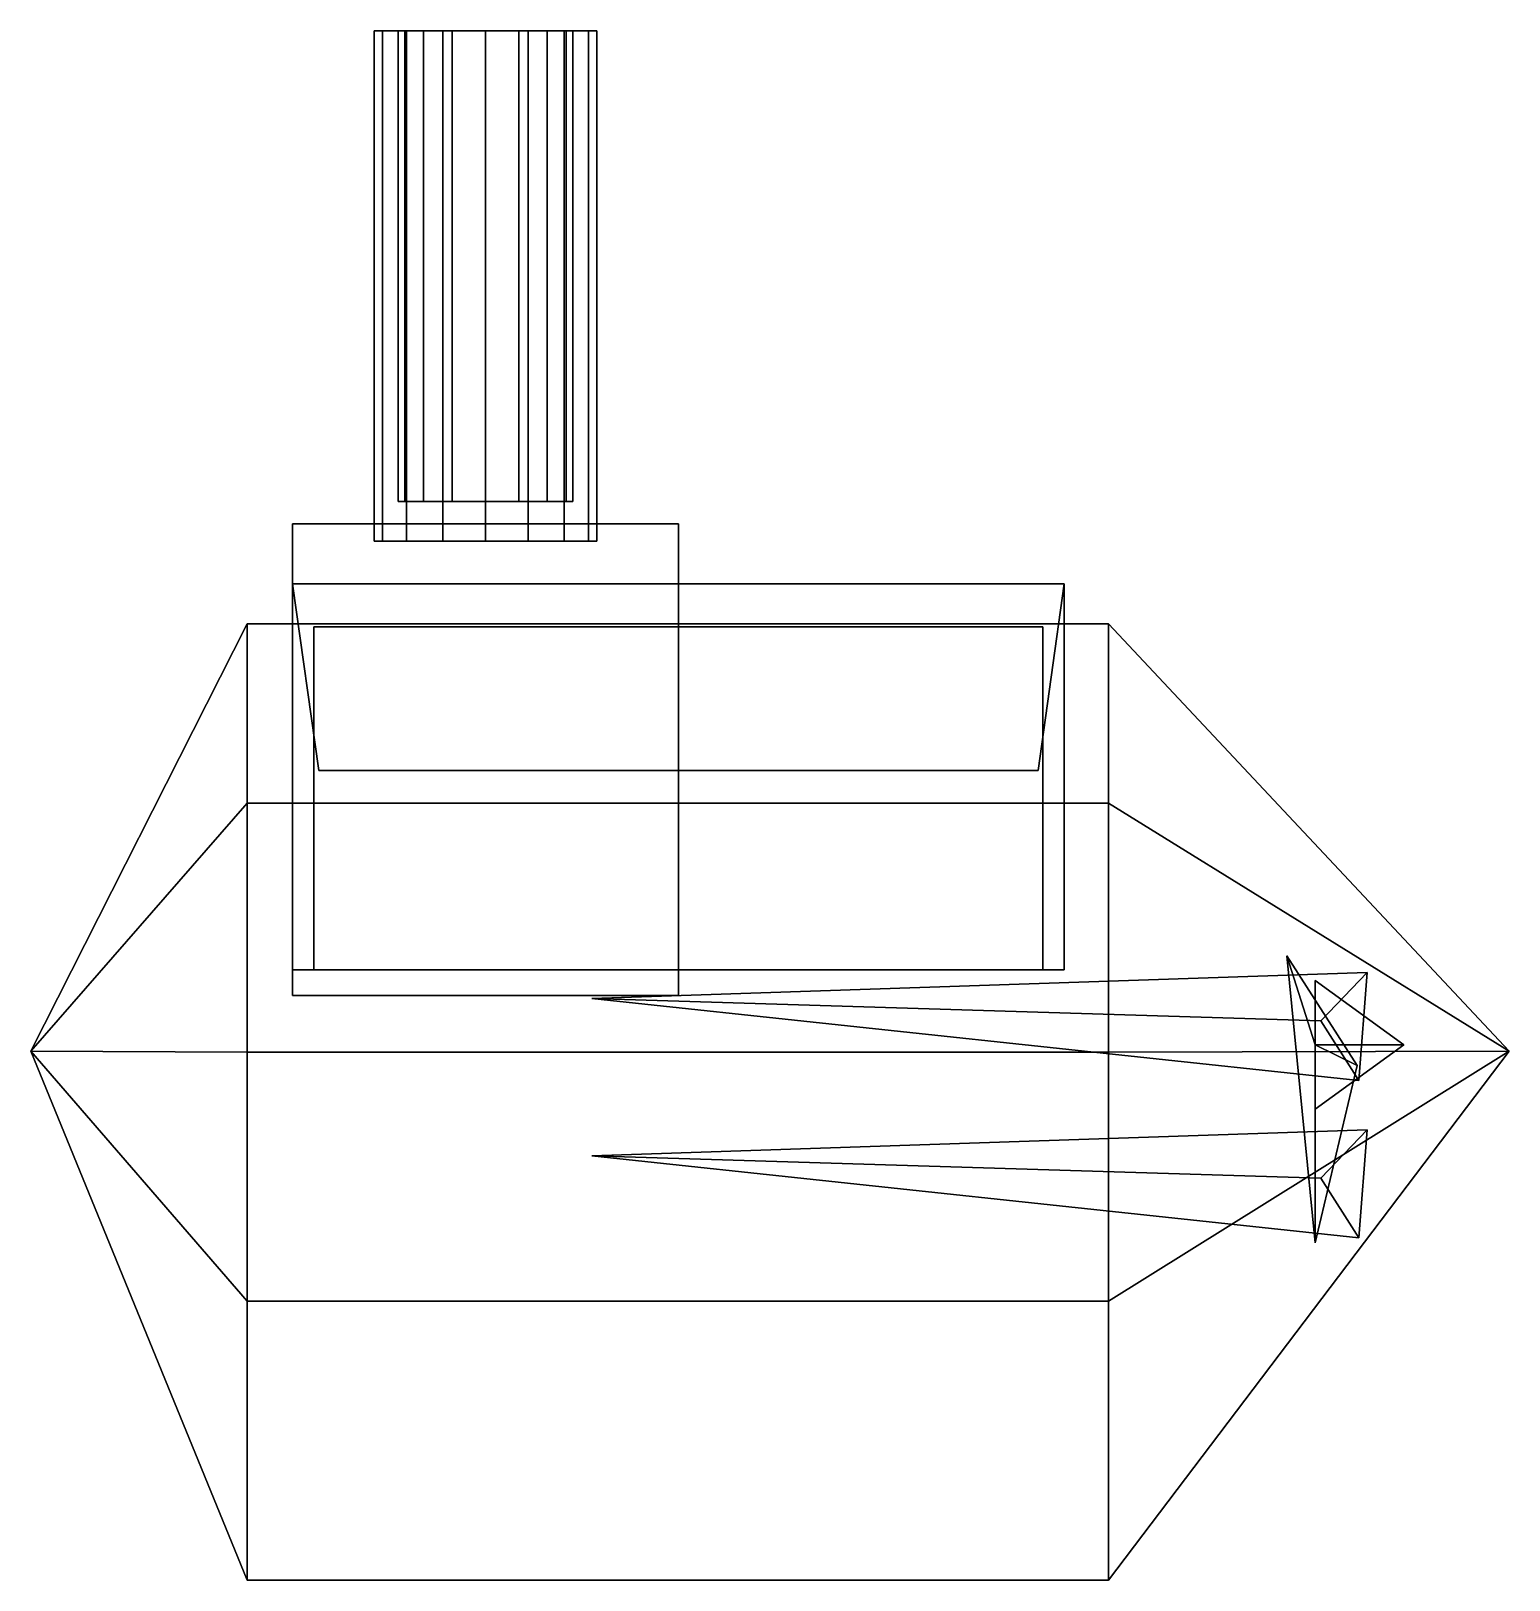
# Model space of a CAD drawing. Extents: x -1.86 to 2.39, y -1.38 to 3.08.
import ezdxf

# ---------------------------------------------------------------- set-up
doc = ezdxf.new("R2010")
doc.units = 0
for name, color, linetype in [('Cube', 15, 'CONTINUOUS'), ('Cube001', 15, 'CONTINUOUS'), ('Cube2', 15, 'CONTINUOUS'), ('Cylinder', 15, 'CONTINUOUS'), ('Cylinder1', 15, 'CONTINUOUS'), ('Cylinder2', 15, 'CONTINUOUS'), ('Cylinder4', 15, 'CONTINUOUS'), ('NoName10', 15, 'CONTINUOUS'), ('NoName11', 15, 'CONTINUOUS'), ('NoName6', 15, 'CONTINUOUS'), ('NoName9', 15, 'CONTINUOUS')]:
    doc.layers.add(name, color=color, linetype=linetype)

msp = doc.modelspace()

# ---------------------------------------------------------------- linework, layer by layer
at = {"layer": 'Cube', "color": 0}
for points in [[(-1.108421, 1.662598, -1.102827), (0.001569, 1.662598, -1.102827), (0.001569, 1.662598, 0.007163), (-1.108421, 1.662598, 0.007163)], [(0.001569, 0.305944, -1.102827), (0.001569, 1.662598, -1.102827), (-1.108421, 1.662598, -1.102827), (-1.108421, 0.305944, -1.102827)], [(-1.108421, 0.305944, -1.102827), (-1.108421, 1.662598, -1.102827), (-1.108421, 1.662598, 0.007163), (-1.108421, 0.305944, 0.007163)], [(-1.108421, 0.305944, 0.007163), (-1.108421, 1.662598, 0.007163), (0.001569, 1.662598, 0.007163), (0.001569, 0.305944, 0.007163)], [(0.001569, 1.662598, -1.102827), (0.001569, 0.305944, -1.102827), (0.001569, 0.305944, 0.007163), (0.001569, 1.662598, 0.007163)], [(0.001569, 0.305944, -1.102827), (-1.108421, 0.305944, -1.102827), (-1.108421, 0.305944, 0.007163), (0.001569, 0.305944, 0.007163)]]:
    msp.add_3dface(points, dxfattribs=at)
at = {"layer": 'Cube001', "color": 0}
for points in [[(1.049891, 1.367006, 0.285687), (-1.046754, 1.367006, 0.285687), (-1.046754, 0.380349, 0.285687), (1.049891, 0.380349, 0.285687)], [(-1.046754, 1.367006, 0.850959), (1.049891, 1.367006, 0.850959), (1.049891, 0.380349, 0.850959), (-1.046754, 0.380349, 0.850959)], [(-1.046754, 1.367006, 0.285687), (-1.046754, 1.367006, 0.850959), (-1.046754, 0.380349, 0.850959), (-1.046754, 0.380349, 0.285687)], [(1.049891, 1.367006, 0.850959), (1.049891, 1.367006, 0.285687), (1.049891, 0.380349, 0.285687), (1.049891, 0.380349, 0.850959)], [(1.049891, 0.380349, 0.850959), (1.049891, 0.380349, 0.285687), (-1.046754, 0.380349, 0.285687), (-1.046754, 0.380349, 0.850959)]]:
    msp.add_3dface(points, dxfattribs=at)
at = {"layer": 'Cube001', "color": 1}
msp.add_3dface([(-1.046754, 1.367006, 0.850959), (-1.046754, 1.367006, 0.285687), (1.049891, 1.367006, 0.285687), (1.049891, 1.367006, 0.850959)], dxfattribs=at)
at = {"layer": 'Cube2', "color": 0}
for points in [[(-1.108226, 1.490069, 0.229162), (-1.108226, 0.380086, 0.22916), (1.111369, 0.380085, 0.229159), (1.111369, 1.490067, 0.229161)], [(1.111369, 1.490067, 0.907482), (1.111369, 0.380085, 0.90748), (-1.108226, 0.380086, 0.907481), (-1.108226, 1.490069, 0.907483)], [(-1.108226, 1.490069, 0.907483), (-1.108226, 0.380086, 0.907481), (-1.108226, 0.380086, 0.22916), (-1.108226, 1.490069, 0.229162)], [(1.036295, 0.952923, 0.466617), (-1.033127, 0.953129, 0.466714), (-1.108226, 1.490069, 0.229162), (1.111369, 1.490067, 0.229161)], [(-1.033157, 0.953214, 0.658618), (1.036268, 0.953021, 0.65853), (1.111369, 1.490067, 0.907482), (-1.108226, 1.490069, 0.907483)], [(-1.033127, 0.953129, 0.466714), (-1.033157, 0.953214, 0.658618), (-1.108226, 1.490069, 0.907483), (-1.108226, 1.490069, 0.229162)], [(1.036268, 0.953021, 0.65853), (1.036295, 0.952923, 0.466617), (1.111369, 1.490067, 0.229161), (1.111369, 1.490067, 0.907482)], [(1.111369, 1.490067, 0.229161), (1.111369, 0.380085, 0.229159), (1.111369, 0.380085, 0.90748), (1.111369, 1.490067, 0.907482)], [(1.036268, 0.953021, 0.65853), (-1.033157, 0.953214, 0.658618), (-1.033127, 0.953129, 0.466714), (1.036295, 0.952923, 0.466617)], [(-1.108226, 0.380086, 0.22916), (-1.108226, 0.380086, 0.907481), (1.111369, 0.380085, 0.90748), (1.111369, 0.380085, 0.229159)]]:
    msp.add_3dface(points, dxfattribs=at)
at = {"layer": 'Cylinder', "color": 0}
for points in [[(1.239109, 1.375196, 0.064463), (-1.239109, 1.375196, 0.064463), (-1.239109, 0.859498, -1.224783), (1.239109, 0.859498, -1.224783)], [(1.239109, 0.14325, 1.23911), (-1.239109, 0.14325, 1.23911), (-1.239109, 1.375196, 0.064463), (1.239109, 1.375196, 0.064463)], [(-1.239109, 1.375196, 0.064463), (-1.239109, 0.14325, 1.23911), (-1.239109, 0.859498, -1.224783)], [(1.239109, 1.375196, 0.064463), (1.239109, 0.859498, -1.224783), (1.239109, 0.14325, 1.23911)], [(1.239109, 0.859498, -1.224783), (-1.239109, 0.859498, -1.224783), (-1.239109, -0.572998, -1.224783), (1.239109, -0.572998, -1.224783)], [(-1.239109, 0.859498, -1.224783), (-1.239109, 0.14325, 1.23911), (-1.239109, -0.572998, -1.224783)], [(1.239109, 0.859498, -1.224783), (1.239109, -0.572998, -1.224783), (1.239109, 0.14325, 1.23911)], [(1.239109, -1.375196, -0.365286), (-1.239109, -1.375196, -0.365286), (-1.239109, 0.14325, 1.23911), (1.239109, 0.14325, 1.23911)], [(-1.239109, 0.14325, 1.23911), (-1.239109, -1.375196, -0.365286), (-1.239109, -0.572998, -1.224783)], [(1.239109, 0.14325, 1.23911), (1.239109, -0.572998, -1.224783), (1.239109, -1.375196, -0.365286)], [(1.239109, -0.572998, -1.224783), (-1.239109, -0.572998, -1.224783), (-1.239109, -1.375196, -0.365286), (1.239109, -1.375196, -0.365286)]]:
    msp.add_3dface(points, dxfattribs=at)
at = {"layer": 'Cylinder1', "color": 0}
for points in [[(-1.238833, 0.14325, 1.239109), (-1.860794, 0.146018, -0.140836), (-1.238833, 1.375197, 0.064462)], [(-1.238833, 1.375197, 0.064462), (-1.860794, 0.146018, -0.140836), (-1.238833, 0.859498, -1.224784)], [(-1.238833, 1.375197, 0.064462), (-1.238833, 0.859498, -1.224784), (-1.238833, 0.14325, 1.239109)], [(-1.238833, 0.859498, -1.224784), (-1.860794, 0.146018, -0.140836), (-1.238833, -0.572999, -1.224784)], [(-1.238833, 0.859498, -1.224784), (-1.238833, -0.572999, -1.224784), (-1.238833, 0.14325, 1.239109)], [(-1.238833, -0.572999, -1.224784), (-1.860794, 0.146018, -0.140836), (-1.238833, -1.375196, -0.365286)], [(-1.238833, -1.375196, -0.365286), (-1.860794, 0.146018, -0.140836), (-1.238833, 0.14325, 1.239109)], [(-1.238833, 0.14325, 1.239109), (-1.238833, -0.572999, -1.224784), (-1.238833, -1.375196, -0.365286)]]:
    msp.add_3dface(points, dxfattribs=at)
at = {"layer": 'Cylinder2', "color": 0}
for points in [[(1.239109, 0.859498, -1.225148), (2.390817, 0.146018, -0.362836), (1.239109, 1.375196, 0.064462)], [(1.239109, 1.375196, 0.064462), (2.390817, 0.146018, -0.362836), (1.239109, 0.14325, 1.238606)], [(1.239109, 1.375196, 0.064462), (1.239109, 0.14325, 1.238606), (1.239109, 0.859498, -1.225148)], [(1.239109, -0.572998, -1.225148), (2.390817, 0.146018, -0.362836), (1.239109, 0.859498, -1.225148)], [(1.239109, 0.859498, -1.225148), (1.239109, 0.14325, 1.238606), (1.239109, -0.572998, -1.225148)], [(1.239109, -1.375196, -0.365286), (2.390817, 0.146018, -0.362836), (1.239109, -0.572998, -1.225148)], [(1.239109, 0.14325, 1.238606), (2.390817, 0.146018, -0.362836), (1.239109, -1.375196, -0.365286)], [(1.239109, 0.14325, 1.238606), (1.239109, -1.375196, -0.365286), (1.239109, -0.572998, -1.225148)]]:
    msp.add_3dface(points, dxfattribs=at)
at = {"layer": 'Cylinder4', "color": 0}
for points in [[(-0.849679, 3.080507, -0.670544), (-0.874088, 3.080507, -0.547832), (-0.874089, 1.613099, -0.547831), (-0.84968, 1.613099, -0.670544)], [(-0.874088, 3.080507, -0.547832), (-0.849679, 3.080507, -0.425119), (-0.84968, 1.613099, -0.425119), (-0.874089, 1.613099, -0.547831)], [(-0.874088, 3.080507, -0.547832), (-0.849679, 3.080507, -0.670544), (-0.78576, 3.080507, -0.644072)], [(-0.804903, 3.080507, -0.54783), (-0.874088, 3.080507, -0.547832), (-0.78576, 3.080507, -0.644072)], [(-0.785761, 3.080507, -0.451588), (-0.874088, 3.080507, -0.547832), (-0.804903, 3.080507, -0.54783)], [(-0.849679, 3.080507, -0.425119), (-0.874088, 3.080507, -0.547832), (-0.785761, 3.080507, -0.451588)], [(-0.780169, 3.080507, -0.774575), (-0.849679, 3.080507, -0.670544), (-0.84968, 1.613099, -0.670544), (-0.780169, 1.613099, -0.774574)], [(-0.849679, 3.080507, -0.425119), (-0.780169, 3.080507, -0.321089), (-0.780169, 1.613099, -0.321089), (-0.84968, 1.613099, -0.425119)], [(-0.849679, 3.080507, -0.670544), (-0.780169, 3.080507, -0.774575), (-0.731244, 3.080507, -0.725663)], [(-0.78576, 3.080507, -0.644072), (-0.849679, 3.080507, -0.670544), (-0.731244, 3.080507, -0.725663)], [(-0.731247, 3.080507, -0.369998), (-0.849679, 3.080507, -0.425119), (-0.785761, 3.080507, -0.451588)], [(-0.780169, 3.080507, -0.321089), (-0.849679, 3.080507, -0.425119), (-0.731247, 3.080507, -0.369998)], [(-0.676138, 3.080507, -0.844086), (-0.780169, 3.080507, -0.774575), (-0.780169, 1.613099, -0.774574), (-0.676138, 1.613099, -0.844084)], [(-0.780169, 3.080507, -0.321089), (-0.676138, 3.080507, -0.251578), (-0.676138, 1.613099, -0.251579), (-0.780169, 1.613099, -0.321089)], [(-0.780169, 3.080507, -0.774575), (-0.676138, 3.080507, -0.844086), (-0.649657, 3.080507, -0.78018)], [(-0.731244, 3.080507, -0.725663), (-0.780169, 3.080507, -0.774575), (-0.649657, 3.080507, -0.78018)], [(-0.649661, 3.080507, -0.315482), (-0.780169, 3.080507, -0.321089), (-0.731247, 3.080507, -0.369998)], [(-0.553423, 3.080507, -0.296338), (-0.780169, 3.080507, -0.321089), (-0.649661, 3.080507, -0.315482)], [(-0.676138, 3.080507, -0.251578), (-0.780169, 3.080507, -0.321089), (-0.553423, 3.080507, -0.296338)], [(-0.553426, 3.080507, -0.868495), (-0.676138, 3.080507, -0.844086), (-0.676138, 1.613099, -0.844084), (-0.553426, 1.613099, -0.868493)], [(-0.676138, 3.080507, -0.251578), (-0.553426, 3.080507, -0.227169), (-0.553426, 1.613099, -0.227169), (-0.676138, 1.613099, -0.251579)], [(-0.649657, 3.080507, -0.78018), (-0.676138, 3.080507, -0.844086), (-0.553419, 3.080507, -0.799325)], [(-0.430715, 3.080507, -0.251578), (-0.676138, 3.080507, -0.251578), (-0.553423, 3.080507, -0.296338)], [(-0.553426, 3.080507, -0.227169), (-0.676138, 3.080507, -0.251578), (-0.430715, 3.080507, -0.251578)], [(-0.430715, 3.080507, -0.844086), (-0.676138, 3.080507, -0.844086), (-0.553426, 3.080507, -0.868495)], [(-0.553419, 3.080507, -0.799325), (-0.676138, 3.080507, -0.844086), (-0.430715, 3.080507, -0.844086)], [(-0.430715, 3.080507, -0.844086), (-0.553426, 3.080507, -0.868495), (-0.553426, 1.613099, -0.868493), (-0.430714, 1.613099, -0.844084)], [(-0.553426, 3.080507, -0.227169), (-0.430715, 3.080507, -0.251578), (-0.430714, 1.613099, -0.251579), (-0.553426, 1.613099, -0.227169)], [(-0.553423, 3.080507, -0.296338), (-0.457184, 3.080508, -0.315483), (-0.326684, 3.080507, -0.321089)], [(-0.430715, 3.080507, -0.251578), (-0.553423, 3.080507, -0.296338), (-0.326684, 3.080507, -0.321089)], [(-0.457181, 3.080508, -0.780182), (-0.553419, 3.080507, -0.799325), (-0.430715, 3.080507, -0.844086)], [(-0.457184, 3.080508, -0.315483), (-0.375597, 3.080508, -0.37), (-0.326684, 3.080507, -0.321089)], [(-0.326684, 3.080507, -0.774575), (-0.457181, 3.080508, -0.780182), (-0.430715, 3.080507, -0.844086)], [(-0.375594, 3.080508, -0.725666), (-0.457181, 3.080508, -0.780182), (-0.326684, 3.080507, -0.774575)], [(-0.326684, 3.080507, -0.774575), (-0.430715, 3.080507, -0.844086), (-0.430714, 1.613099, -0.844084), (-0.326683, 1.613099, -0.774574)], [(-0.430715, 3.080507, -0.251578), (-0.326684, 3.080507, -0.321089), (-0.326683, 1.613099, -0.321089), (-0.430714, 1.613099, -0.251579)], [(-0.375597, 3.080508, -0.37), (-0.321081, 3.080508, -0.451591), (-0.257174, 3.080507, -0.425119)], [(-0.326684, 3.080507, -0.321089), (-0.375597, 3.080508, -0.37), (-0.257174, 3.080507, -0.425119)], [(-0.257174, 3.080507, -0.670544), (-0.375594, 3.080508, -0.725666), (-0.326684, 3.080507, -0.774575)], [(-0.32108, 3.080508, -0.644076), (-0.375594, 3.080508, -0.725666), (-0.257174, 3.080507, -0.670544)], [(-0.257174, 3.080507, -0.670544), (-0.326684, 3.080507, -0.774575), (-0.326683, 1.613099, -0.774574), (-0.257172, 1.613099, -0.670544)], [(-0.326684, 3.080507, -0.321089), (-0.257174, 3.080507, -0.425119), (-0.257172, 1.613099, -0.425119), (-0.326683, 1.613099, -0.321089)], [(-0.321081, 3.080508, -0.451591), (-0.301938, 3.080508, -0.547834), (-0.232765, 3.080507, -0.547832)], [(-0.257174, 3.080507, -0.425119), (-0.321081, 3.080508, -0.451591), (-0.232765, 3.080507, -0.547832)], [(-0.301938, 3.080508, -0.547834), (-0.32108, 3.080508, -0.644076), (-0.257174, 3.080507, -0.670544)], [(-0.232765, 3.080507, -0.547832), (-0.301938, 3.080508, -0.547834), (-0.257174, 3.080507, -0.670544)], [(-0.232765, 3.080507, -0.547832), (-0.257174, 3.080507, -0.670544), (-0.257172, 1.613099, -0.670544), (-0.232763, 1.613099, -0.547831)], [(-0.257174, 3.080507, -0.425119), (-0.232765, 3.080507, -0.547832), (-0.232763, 1.613099, -0.547831), (-0.257172, 1.613099, -0.425119)], [(-0.874089, 1.613099, -0.547831), (-0.257172, 1.613099, -0.670544), (-0.84968, 1.613099, -0.670544)], [(-0.232763, 1.613099, -0.547831), (-0.257172, 1.613099, -0.670544), (-0.874089, 1.613099, -0.547831)], [(-0.257172, 1.613099, -0.425119), (-0.232763, 1.613099, -0.547831), (-0.874089, 1.613099, -0.547831)], [(-0.84968, 1.613099, -0.425119), (-0.257172, 1.613099, -0.425119), (-0.874089, 1.613099, -0.547831)], [(-0.84968, 1.613099, -0.670544), (-0.257172, 1.613099, -0.670544), (-0.780169, 1.613099, -0.774574)], [(-0.326683, 1.613099, -0.321089), (-0.257172, 1.613099, -0.425119), (-0.84968, 1.613099, -0.425119)], [(-0.780169, 1.613099, -0.321089), (-0.326683, 1.613099, -0.321089), (-0.84968, 1.613099, -0.425119)], [(-0.780169, 1.613099, -0.774574), (-0.326683, 1.613099, -0.774574), (-0.676138, 1.613099, -0.844084)], [(-0.257172, 1.613099, -0.670544), (-0.326683, 1.613099, -0.774574), (-0.780169, 1.613099, -0.774574)], [(-0.430714, 1.613099, -0.251579), (-0.326683, 1.613099, -0.321089), (-0.780169, 1.613099, -0.321089)], [(-0.676138, 1.613099, -0.251579), (-0.430714, 1.613099, -0.251579), (-0.780169, 1.613099, -0.321089)], [(-0.676138, 1.613099, -0.844084), (-0.430714, 1.613099, -0.844084), (-0.553426, 1.613099, -0.868493)], [(-0.326683, 1.613099, -0.774574), (-0.430714, 1.613099, -0.844084), (-0.676138, 1.613099, -0.844084)], [(-0.553426, 1.613099, -0.227169), (-0.430714, 1.613099, -0.251579), (-0.676138, 1.613099, -0.251579)]]:
    msp.add_3dface(points, dxfattribs=at)
at = {"layer": 'Cylinder4', "color": 1}
for points in [[(-0.804914, 1.726844, -0.547829), (-0.785772, 1.726844, -0.451587), (-0.785761, 3.080507, -0.451588), (-0.804903, 3.080507, -0.54783)], [(-0.78577, 1.726844, -0.644072), (-0.804914, 1.726844, -0.547829), (-0.804903, 3.080507, -0.54783), (-0.78576, 3.080507, -0.644072)], [(-0.785772, 1.726844, -0.451587), (-0.731258, 1.726844, -0.369997), (-0.731247, 3.080507, -0.369998), (-0.785761, 3.080507, -0.451588)], [(-0.731256, 1.726844, -0.725663), (-0.78577, 1.726844, -0.644072), (-0.78576, 3.080507, -0.644072), (-0.731244, 3.080507, -0.725663)], [(-0.731258, 1.726844, -0.369997), (-0.649672, 1.726845, -0.315481), (-0.649661, 3.080507, -0.315482), (-0.731247, 3.080507, -0.369998)], [(-0.649669, 1.726845, -0.78018), (-0.731256, 1.726844, -0.725663), (-0.731244, 3.080507, -0.725663), (-0.649657, 3.080507, -0.78018)], [(-0.649672, 1.726845, -0.315481), (-0.553434, 1.726845, -0.296338), (-0.553423, 3.080507, -0.296338), (-0.649661, 3.080507, -0.315482)], [(-0.55343, 1.726845, -0.799324), (-0.649669, 1.726845, -0.78018), (-0.649657, 3.080507, -0.78018), (-0.553419, 3.080507, -0.799325)], [(-0.553434, 1.726845, -0.296338), (-0.457196, 1.726845, -0.315482), (-0.457184, 3.080508, -0.315483), (-0.553423, 3.080507, -0.296338)], [(-0.457192, 1.726845, -0.780181), (-0.55343, 1.726845, -0.799324), (-0.553419, 3.080507, -0.799325), (-0.457181, 3.080508, -0.780182)], [(-0.457196, 1.726845, -0.315482), (-0.375609, 1.726846, -0.369999), (-0.375597, 3.080508, -0.37), (-0.457184, 3.080508, -0.315483)], [(-0.375606, 1.726846, -0.725665), (-0.457192, 1.726845, -0.780181), (-0.457181, 3.080508, -0.780182), (-0.375594, 3.080508, -0.725666)], [(-0.375609, 1.726846, -0.369999), (-0.321094, 1.726846, -0.45159), (-0.321081, 3.080508, -0.451591), (-0.375597, 3.080508, -0.37)], [(-0.321093, 1.726846, -0.644075), (-0.375606, 1.726846, -0.725665), (-0.375594, 3.080508, -0.725666), (-0.32108, 3.080508, -0.644076)], [(-0.321094, 1.726846, -0.45159), (-0.30195, 1.726846, -0.547833), (-0.301938, 3.080508, -0.547834), (-0.321081, 3.080508, -0.451591)], [(-0.30195, 1.726846, -0.547833), (-0.321093, 1.726846, -0.644075), (-0.32108, 3.080508, -0.644076), (-0.301938, 3.080508, -0.547834)], [(-0.804914, 1.726844, -0.547829), (-0.78577, 1.726844, -0.644072), (-0.30195, 1.726846, -0.547833)], [(-0.321094, 1.726846, -0.45159), (-0.804914, 1.726844, -0.547829), (-0.30195, 1.726846, -0.547833)], [(-0.785772, 1.726844, -0.451587), (-0.804914, 1.726844, -0.547829), (-0.321094, 1.726846, -0.45159)], [(-0.375609, 1.726846, -0.369999), (-0.785772, 1.726844, -0.451587), (-0.321094, 1.726846, -0.45159)], [(-0.731258, 1.726844, -0.369997), (-0.785772, 1.726844, -0.451587), (-0.375609, 1.726846, -0.369999)], [(-0.78577, 1.726844, -0.644072), (-0.731256, 1.726844, -0.725663), (-0.321093, 1.726846, -0.644075)], [(-0.30195, 1.726846, -0.547833), (-0.78577, 1.726844, -0.644072), (-0.321093, 1.726846, -0.644075)], [(-0.457196, 1.726845, -0.315482), (-0.731258, 1.726844, -0.369997), (-0.375609, 1.726846, -0.369999)], [(-0.649672, 1.726845, -0.315481), (-0.731258, 1.726844, -0.369997), (-0.457196, 1.726845, -0.315482)], [(-0.731256, 1.726844, -0.725663), (-0.649669, 1.726845, -0.78018), (-0.375606, 1.726846, -0.725665)], [(-0.321093, 1.726846, -0.644075), (-0.731256, 1.726844, -0.725663), (-0.375606, 1.726846, -0.725665)], [(-0.553434, 1.726845, -0.296338), (-0.649672, 1.726845, -0.315481), (-0.457196, 1.726845, -0.315482)], [(-0.375606, 1.726846, -0.725665), (-0.649669, 1.726845, -0.78018), (-0.457192, 1.726845, -0.780181)], [(-0.649669, 1.726845, -0.78018), (-0.55343, 1.726845, -0.799324), (-0.457192, 1.726845, -0.780181)]]:
    msp.add_3dface(points, dxfattribs=at)
at = {"layer": 'NoName10', "color": 0}
for points in [[(1.98312, -0.080214, -2.328875), (1.95875, -0.390542, -2.329479), (-0.24765, -0.155055, -3.282631)], [(-0.24765, -0.155055, -3.282631), (1.849117, -0.218946, -2.521639), (1.98312, -0.080214, -2.328875)], [(1.849117, -0.218946, -2.521639), (1.95875, -0.390542, -2.329479), (1.98312, -0.080214, -2.328875)], [(-0.24765, -0.155055, -3.282631), (1.95875, -0.390542, -2.329479), (1.849117, -0.218946, -2.521639)]]:
    msp.add_3dface(points, dxfattribs=at)
at = {"layer": 'NoName11', "color": 0}
for points in [[(1.98312, 0.37211, -2.328875), (1.95875, 0.061782, -2.329479), (-0.24765, 0.297269, -3.282631)], [(-0.24765, 0.297269, -3.282631), (1.849117, 0.233378, -2.521639), (1.98312, 0.37211, -2.328875)], [(1.849117, 0.233378, -2.521639), (1.95875, 0.061782, -2.329479), (1.98312, 0.37211, -2.328875)], [(-0.24765, 0.297269, -3.282631), (1.95875, 0.061782, -2.329479), (1.849117, 0.233378, -2.521639)]]:
    msp.add_3dface(points, dxfattribs=at)
at = {"layer": 'NoName6', "color": 0}
for points in [[(1.833051, 0.164518, -2.294212), (1.833051, 0.349517, -0.541669), (2.088328, 0.164518, -0.541669)], [(1.833052, -0.02048, -0.541669), (1.833051, 0.349517, -0.541669), (1.833051, 0.164518, -2.294212)], [(2.088328, 0.164518, -0.541669), (1.833051, 0.349517, -0.541669), (1.833052, -0.02048, -0.541669)], [(1.833051, 0.164518, -2.294212), (2.088328, 0.164518, -0.541669), (1.833052, -0.02048, -0.541669)]]:
    msp.add_3dface(points, dxfattribs=at)
at = {"layer": 'NoName9', "color": 0}
for points in [[(1.751679, 0.420066, -2.478734), (1.833051, -0.405252, -2.478774), (1.833051, 0.164518, -1.933583)], [(1.953929, 0.10474, -2.337682), (1.833051, -0.405252, -2.478774), (1.751679, 0.420066, -2.478734)], [(1.833051, 0.164518, -1.933583), (1.953929, 0.10474, -2.337682), (1.751679, 0.420066, -2.478734)], [(1.833051, 0.164518, -1.933583), (1.833051, -0.405252, -2.478774), (1.953929, 0.10474, -2.337682)]]:
    msp.add_3dface(points, dxfattribs=at)

doc.saveas('drawing.dxf')
